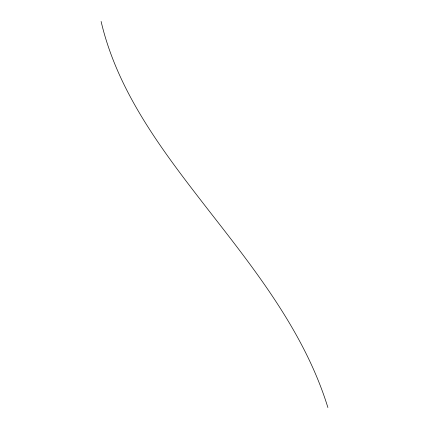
<?xml version="1.0" encoding="UTF-8"?>
<svg xmlns="http://www.w3.org/2000/svg" width="429" height="429" viewBox="0 0 429 429"><rect width="100%" height="100%" fill="white"/><g stroke="black" fill="none" stroke-linecap="round" stroke-linejoin="round"><path stroke-width="0.64" d="M327.895 407.55C305.057 333.478 256.435 271.611 209.449 211.384C164.8 153.786 118.002 93.887 101.105 21.45"/></g></svg>
